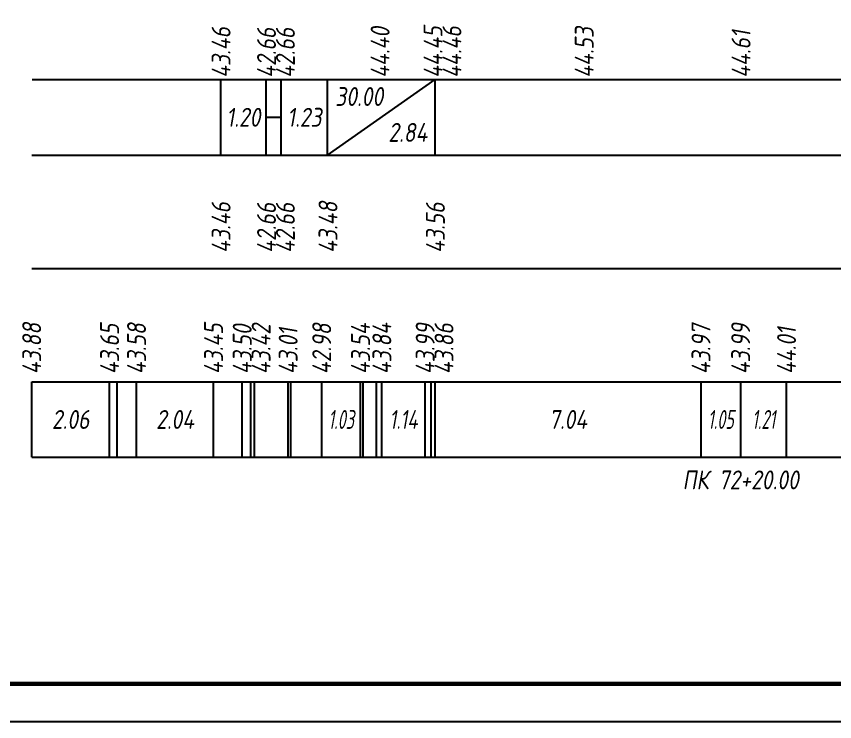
# Model space of a CAD drawing. Extents: x -717 to 1451, y -133302 to 233.
# Drawn here: x 77.9 to 186.2, y -113961.4 to -113868.1 of the extents above; entities that cross this region are included whole.
import ezdxf
from ezdxf.enums import TextEntityAlignment as Align

# ---------------------------------------------------------------- set-up
doc = ezdxf.new("R2010")
doc.units = 0
for name, color, linetype in [('Код_510', 7, 'Continuous'), ('Код_514', 1, 'Continuous'), ('Код_516', 1, 'Continuous'), ('Подписи поперечников', 7, 'Continuous'), ('Таблица', 7, 'Continuous')]:
    doc.layers.add(name, color=color, linetype=linetype)
doc.styles.add('М', font='romand.shx', dxfattribs={"width": 0.8, "oblique": 10, "height": 2.5})

msp = doc.modelspace()

# ---------------------------------------------------------------- linework, layer by layer
at = {"flags": 128}
msp.add_lwpolyline([(-30.054, -113961.421), (389.946, -113961.421), (389.946, -113664.421), (-30.054, -113664.421)], close=True, dxfattribs=at)
at = {"const_width": 0.6, "flags": 128}
msp.add_lwpolyline([(-10.054, -113956.421), (384.946, -113956.421), (384.946, -113669.421), (-10.054, -113669.421)], close=True, dxfattribs=at)
at = {"layer": 'Код_510'}
for p, q in [((79.946, -113926.421), (79.946, -113916.421)), ((90.249, -113926.421), (90.249, -113916.421)), ((91.235, -113926.421), (91.235, -113916.421)), ((93.818, -113926.421), (93.818, -113916.421)), ((104.002, -113926.421), (104.002, -113916.421)), ((107.795, -113926.421), (107.795, -113916.421)), ((108.925, -113926.421), (108.925, -113916.421)), ((109.398, -113926.421), (109.398, -113916.421)), ((113.871, -113926.421), (113.871, -113916.421)), ((114.221, -113926.421), (114.221, -113916.421)), ((118.31, -113926.421), (118.31, -113916.421)), ((123.447, -113926.421), (123.447, -113916.421)), ((123.812, -113926.421), (123.812, -113916.421)), ((125.572, -113926.421), (125.572, -113916.421)), ((126.272, -113926.421), (126.272, -113916.421)), ((131.992, -113926.421), (131.992, -113916.421)), ((132.798, -113926.421), (132.798, -113916.421)), ((133.298, -113926.421), (133.298, -113916.421)), ((168.483, -113926.421), (168.483, -113916.421)), ((173.73, -113926.421), (173.73, -113916.421)), ((179.8, -113926.421), (179.8, -113916.421))]:
    msp.add_line(p, q, dxfattribs=at)
at = {"layer": 'Код_516'}
for p, q in [((104.946, -113886.421), (104.946, -113876.421)), ((110.953, -113886.421), (110.953, -113876.421)), ((112.953, -113886.421), (112.953, -113876.421)), ((119.089, -113886.421), (119.089, -113876.421)), ((119.089, -113886.421), (133.298, -113876.421)), ((133.298, -113886.421), (133.298, -113876.421)), ((110.953, -113881.421), (112.953, -113881.421))]:
    msp.add_line(p, q, dxfattribs=at)
at = {"layer": 'Таблица'}
for p, q in [((80, -113876.421), (285.08, -113876.421)), ((79.946, -113886.421), (285.026, -113886.421)), ((79.946, -113901.421), (285.026, -113901.421)), ((79.946, -113916.421), (285.026, -113916.421)), ((79.946, -113926.421), (285.026, -113926.421))]:
    msp.add_line(p, q, dxfattribs=at)

# ---------------------------------------------------------------- texts
at = {"layer": 'Код_510', "style": 'М', "oblique": 10, "width": 0.8}
for s, p in [('43.88', (79.946, -113915.421)), ('43.65', (90.249, -113915.421)), ('43.58', (93.818, -113915.421)), ('43.45', (104.002, -113915.421)), ('43.50', (107.795, -113915.421)), ('43.42', (110.295, -113915.421)), ('43.01', (113.871, -113915.421)), ('42.98', (118.31, -113915.421)), ('43.54', (123.447, -113915.421)), ('43.84', (126.272, -113915.421)), ('43.99', (131.992, -113915.421)), ('43.86', (134.492, -113915.421)), ('43.97', (168.483, -113915.421)), ('43.99', (173.73, -113915.421)), ('44.01', (179.8, -113915.421))]:
    msp.add_text(s, height=2.5, rotation=90, dxfattribs=at).set_placement(p, align=Align.MIDDLE_LEFT)
at = {"layer": 'Код_510', "style": 'М', "oblique": 10}
for s, width, p in [('2.06', 0.8, (85.098, -113921.421)), ('2.04', 0.8, (98.91, -113921.421)), ('1.03', 0.6, (120.878, -113921.421)), ('1.14', 0.7, (129.132, -113921.421)), ('7.04', 0.8, (150.891, -113921.421)), ('1.05', 0.6, (171.107, -113921.421)), ('1.21', 0.6, (176.765, -113921.421))]:
    msp.add_text(s, height=2.5, dxfattribs=dict(at, width=width)).set_placement(p, align=Align.MIDDLE_CENTER)
at = {"layer": 'Код_514', "style": 'М', "oblique": 10, "width": 0.8}
for s, p in [('44.40', (126.035, -113876.196)), ('44.45', (133.035, -113876.196)), ('44.46', (135.535, -113876.196)), ('44.53', (153.035, -113876.196)), ('43.46', (105, -113876.196)), ('42.66', (111.007, -113876.196)), ('42.66', (113.507, -113876.196)), ('44.61', (173.785, -113876.196))]:
    msp.add_text(s, height=2.5, rotation=90, dxfattribs=at).set_placement(p, align=Align.MIDDLE_LEFT)
at = {"layer": 'Код_516', "style": 'М', "oblique": 10, "width": 0.8}
msp.add_text('30.00', height=2.5, dxfattribs=at).set_placement((120.089, -113877.421), align=Align.TOP_LEFT)
for s, p in [('1.20', (107.949, -113881.421)), ('1.23', (116.021, -113881.421))]:
    msp.add_text(s, height=2.5, dxfattribs=at).set_placement(p, align=Align.MIDDLE_CENTER)
msp.add_text('2.84', height=2.5, dxfattribs=at).set_placement((132.298, -113885.421), align=Align.BOTTOM_RIGHT)
for s, p in [('43.46', (105, -113899.371)), ('42.66', (111.007, -113899.371)), ('42.66', (113.507, -113899.371)), ('43.48', (119.143, -113899.371)), ('43.56', (133.352, -113899.371))]:
    msp.add_text(s, height=2.5, rotation=90, dxfattribs=at).set_placement(p, align=Align.MIDDLE_LEFT)
at = {"layer": 'Подписи поперечников', "style": 'М', "oblique": 10, "width": 0.8}
msp.add_text('ПК 72+20.00', height=2.5, dxfattribs=at).set_placement((173.73, -113931.421), align=Align.BOTTOM_CENTER)

doc.saveas('drawing.dxf')
